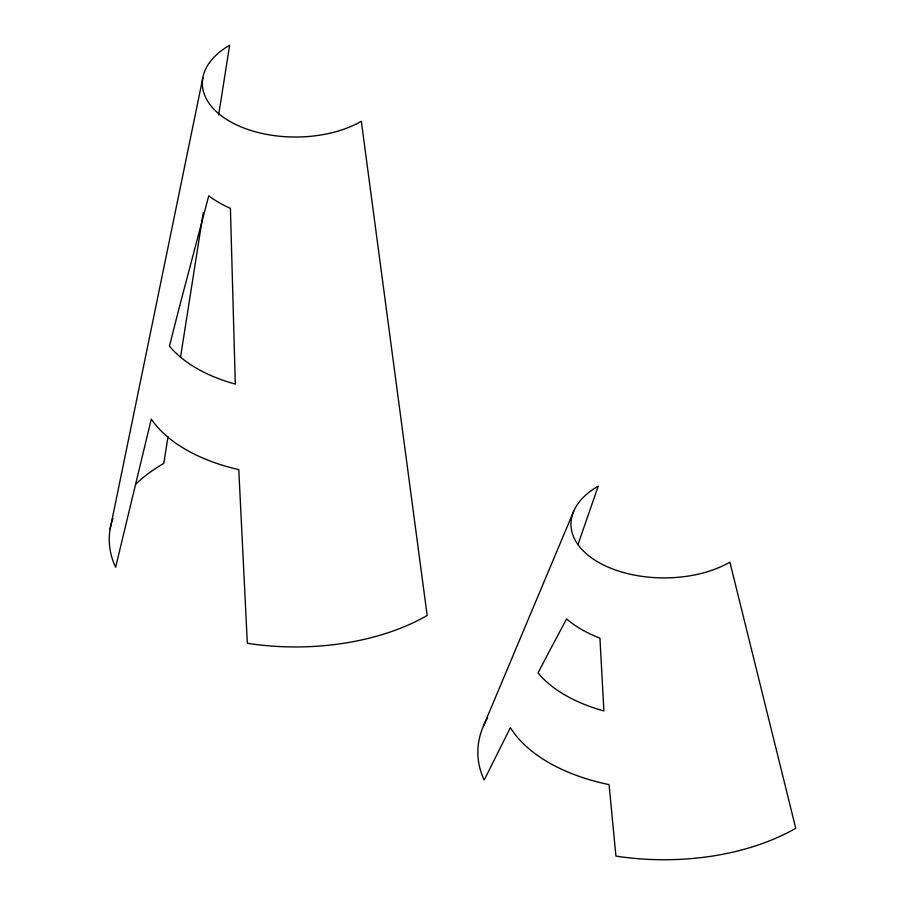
<?xml version="1.0" encoding="UTF-8"?>
<svg xmlns="http://www.w3.org/2000/svg" width="905" height="905" viewBox="0 0 905 905"><rect width="100%" height="100%" fill="white"/><g stroke="black" fill="none" stroke-linecap="round" stroke-linejoin="round"><path stroke-width="1.36" d="M167.968 436.923L163.794 463.405A186.226 107.514 0 0 0 135.75 484.152M180.48 357.475L203.297 212.517M218.659 114.946L229.632 45.25A93.113 53.757 0 0 0 229.632 121.281A93.113 53.757 0 0 0 361.321 121.281L427.16 615.457A186.226 107.514 0 0 1 250.233 643.726L247.325 643.263L238.784 469.582L236.171 469.005A154.981 89.482 0 0 1 152.3 420.576L151.293 419.072L115.636 567.231L114.833 565.557A186.226 107.514 0 0 1 112.831 518.452M110.15 528.893L202.811 78M577.967 544.618L598.228 486.132A93.113 53.757 0 0 0 598.228 562.163A93.113 53.757 0 0 0 729.905 562.163L795.744 828.256A186.226 107.514 0 0 1 618.816 856.526L615.909 856.062L609.076 784.624A163.228 94.233 0 0 1 510.375 727.643L484.22 780.031L483.417 778.357A186.226 107.514 0 0 1 487.524 718.004M483.417 726.104L573.747 511.087M179.767 305.551L169.45 346.095L172.301 349.364A139.675 80.636 0 0 0 229.644 382.464L235.3 384.105L230.413 208.32L226.703 206.645A108.419 62.592 0 0 1 211.668 197.969L208.761 195.819L179.767 305.551M548.362 653.15L538.034 672.935L540.885 676.205A139.675 80.636 0 0 0 598.228 709.305L603.884 710.945L599.936 638.104L599.246 637.855A116.666 67.355 0 0 1 567.062 619.269L566.62 618.873L548.362 653.15"/></g></svg>
